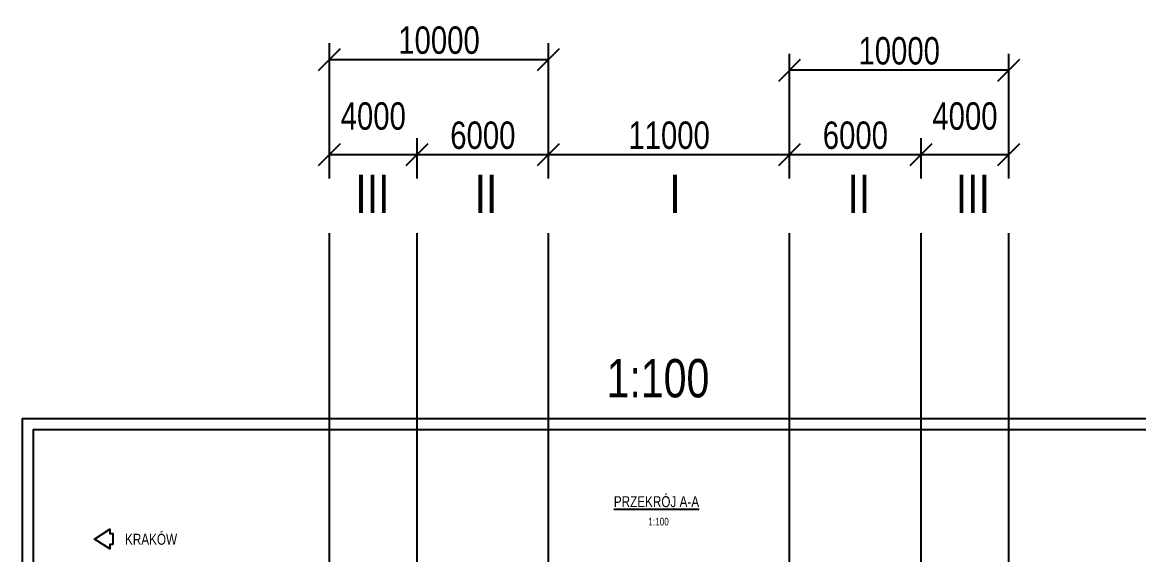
# Model space of a CAD drawing. Header units: millimetres. Extents: x -1069826 to 2704411, y -432732 to 412301.
# Drawn here: x 306822 to 357764, y -15473 to 8808 of the extents above; entities that cross this region are included whole.
import ezdxf

# ---------------------------------------------------------------- set-up
doc = ezdxf.new("R2010")
doc.units = ezdxf.units.MM
doc.header["$LTSCALE"] = 1000
doc.header["$MEASUREMENT"] = 0
for name, color, linetype in [('0-RAM-L', 7, 'Continuous'), ('0-T', 7, 'Continuous'), ('WIADUKT', 7, 'Continuous')]:
    doc.layers.add(name, color=color, linetype=linetype)
doc.styles.add('CDMSTYLE', font='CDMSIMPL', dxfattribs={"width": 0.8, "bigfont": 'CDMBIGPL'})
doc.dimstyles.new('CDMOG-MM-500', dxfattribs={"dimscale": 500, "dimtxt": 2.5, "dimasz": 1, "dimexe": 1.5, "dimexo": 5, "dimgap": 0.5, "dimtad": 1, "dimdec": 0, "dimrnd": 1, "dimzin": 1, "dimdsep": 46, "dimtxsty": 'CDMSTYLE', "dimblk": 'OBLIQUE', "dimblk1": 'OBLIQUE', "dimblk2": 'OBLIQUE', "dimsah": 1, "dimtsz": 1, "dimcen": -2.5, "dimclrd": 9, "dimclre": 9, "dimclrt": 9, "dimadec": 0, "dimazin": 0, "dimtfac": 1, "dimtmove": 2, "dimatfit": 3, "dimldrblk": 'OBLIQUE', "dimfxl": 1, "dimtvp": 1, "dimtolj": 1, "dimtzin": 0, "dimarcsym": 0})

# ---------------------------------------------------------------- blocks, each defined once
blk = doc.blocks.new('*D436')
at = {"color": 9, "linetype": 'ByBlock', "transparency": 16777216}
for p, q in [((320337, 2276), (321337, 3276)), ((320837, 1687), (320837, 3526)), ((324337, 2276), (325337, 3276)), ((324837, 1687), (324837, 3526)), ((320837, 2776), (324837, 2776))]:
    blk.add_line(p, q, dxfattribs=at)
at = {"layer": 'Defpoints', "color": 0, "linetype": 'ByBlock', "transparency": 16777216}
for p in [(324837, 2776), (320837, -813), (324837, -813)]:
    blk.add_point(p, dxfattribs=at)
at = {"color": 9, "linetype": 'ByBlock', "transparency": 16777216, "insert": (322837, 4526), "char_height": 1250, "attachment_point": 5, "style": 'CDMSTYLE'}
blk.add_mtext('\\A1;4000', dxfattribs=at)
blk = doc.blocks.new('_OBLIQUE')
at = {"color": 0, "linetype": 'ByBlock'}
blk.add_line((-0.5, -0.5), (0.5, 0.5), dxfattribs=at)
blk = doc.blocks.new('*D437')
at = {"color": 9, "linetype": 'ByBlock', "transparency": 16777216}
for p, q in [((324337, 2276), (325337, 3276)), ((330337, 2276), (331337, 3276)), ((330837, 1687), (330837, 3526)), ((324837, 2776), (330837, 2776))]:
    blk.add_line(p, q, dxfattribs=at)
at = {"layer": 'Defpoints', "color": 0, "linetype": 'ByBlock', "transparency": 16777216}
for p in [(330837, 2776), (324837, -813), (330837, -813)]:
    blk.add_point(p, dxfattribs=at)
at = {"color": 9, "linetype": 'ByBlock', "transparency": 16777216, "insert": (327837, 3651), "char_height": 1250, "attachment_point": 5, "style": 'CDMSTYLE'}
blk.add_mtext('\\A1;6000', dxfattribs=at)
blk = doc.blocks.new('*D438')
at = {"color": 9, "linetype": 'ByBlock', "transparency": 16777216}
for p, q in [((330337, 2276), (331337, 3276)), ((341337, 2276), (342337, 3276)), ((341837, 1687), (341837, 3526)), ((330837, 2776), (341837, 2776))]:
    blk.add_line(p, q, dxfattribs=at)
at = {"layer": 'Defpoints', "color": 0, "linetype": 'ByBlock', "transparency": 16777216}
for p in [(341837, 2776), (330837, -813), (341837, -813)]:
    blk.add_point(p, dxfattribs=at)
at = {"color": 9, "linetype": 'ByBlock', "transparency": 16777216, "insert": (336337, 3651), "char_height": 1250, "attachment_point": 5, "style": 'CDMSTYLE'}
blk.add_mtext('\\A1;11000', dxfattribs=at)
blk = doc.blocks.new('*D439')
at = {"color": 9, "linetype": 'ByBlock', "transparency": 16777216}
for p, q in [((341337, 2276), (342337, 3276)), ((347337, 2276), (348337, 3276)), ((347837, 1687), (347837, 3526)), ((341837, 2776), (347837, 2776))]:
    blk.add_line(p, q, dxfattribs=at)
at = {"layer": 'Defpoints', "color": 0, "linetype": 'ByBlock', "transparency": 16777216}
for p in [(347837, 2776), (341837, -813), (347837, -813)]:
    blk.add_point(p, dxfattribs=at)
at = {"color": 9, "linetype": 'ByBlock', "transparency": 16777216, "insert": (344837, 3651), "char_height": 1250, "attachment_point": 5, "style": 'CDMSTYLE'}
blk.add_mtext('\\A1;6000', dxfattribs=at)
blk = doc.blocks.new('*D440')
at = {"color": 9, "linetype": 'ByBlock', "transparency": 16777216}
for p, q in [((347337, 2276), (348337, 3276)), ((351337, 2276), (352337, 3276)), ((351837, 1687), (351837, 3526)), ((347837, 2776), (351837, 2776))]:
    blk.add_line(p, q, dxfattribs=at)
at = {"layer": 'Defpoints', "color": 0, "linetype": 'ByBlock', "transparency": 16777216}
for p in [(351837, 2776), (347837, -813), (351837, -813)]:
    blk.add_point(p, dxfattribs=at)
at = {"color": 9, "linetype": 'ByBlock', "transparency": 16777216, "insert": (349837, 4526), "char_height": 1250, "attachment_point": 5, "style": 'CDMSTYLE'}
blk.add_mtext('\\A1;4000', dxfattribs=at)
blk = doc.blocks.new('*D441')
at = {"color": 9, "linetype": 'ByBlock', "transparency": 16777216}
for p, q in [((320837, 1687), (320837, 7863)), ((330837, 1687), (330837, 7863)), ((320337, 6613), (321337, 7613)), ((330337, 6613), (331337, 7613)), ((320837, 7113), (330837, 7113))]:
    blk.add_line(p, q, dxfattribs=at)
at = {"layer": 'Defpoints', "color": 0, "linetype": 'ByBlock', "transparency": 16777216}
for p in [(330837, 7113), (320837, -813), (330837, -813)]:
    blk.add_point(p, dxfattribs=at)
at = {"color": 9, "linetype": 'ByBlock', "transparency": 16777216, "insert": (325837, 7988), "char_height": 1250, "attachment_point": 5, "style": 'CDMSTYLE'}
blk.add_mtext('\\A1;10000', dxfattribs=at)
blk = doc.blocks.new('*D442')
at = {"color": 9, "linetype": 'ByBlock', "transparency": 16777216}
for p, q in [((341837, 1687), (341837, 7376)), ((351837, 1687), (351837, 7376)), ((341337, 6126), (342337, 7126)), ((351837, 6626), (341837, 6626)), ((351337, 6126), (352337, 7126))]:
    blk.add_line(p, q, dxfattribs=at)
at = {"layer": 'Defpoints', "color": 0, "linetype": 'ByBlock', "transparency": 16777216}
for p in [(341837, 6626), (341837, -813), (351837, -813)]:
    blk.add_point(p, dxfattribs=at)
at = {"color": 9, "linetype": 'ByBlock', "transparency": 16777216, "insert": (346837, 7501), "char_height": 1250, "attachment_point": 5, "style": 'CDMSTYLE'}
blk.add_mtext('\\A1;10000', dxfattribs=at)

msp = doc.modelspace()

# ---------------------------------------------------------------- linework, layer by layer
at = {"layer": '0-RAM-L', "color": 3, "linetype": 'Continuous'}
for points in [[(306821.9829, -38982.0875), (384843.1402, -38982.0875), (384843.1402, -9282.0875), (306821.9829, -9282.0875)], [(307321.9829, -38482.0875), (384343.1402, -38482.0875), (384343.1402, -9782.0875), (307321.9829, -9782.0875)]]:
    msp.add_lwpolyline(points, close=True, dxfattribs=at)
at = {"layer": '0-T', "color": 3, "linetype": 'Continuous'}
msp.add_lwpolyline([(310950.1819, -15012.0114), (310807.9459, -15012.0114), (310807.9459, -15212.0114), (310107.9459, -14762.0114), (310807.9459, -14312.0114), (310807.9459, -14512.0114), (310950.1819, -14512.0114), (310950.1819, -15012.0114)], dxfattribs=at)
at = {"layer": 'WIADUKT', "color": 6, "linetype": 'Continuous'}
for p, q in [((320837.2603, -59586.5423), (320837.2603, -812.6826)), ((324837.2603, -59586.5423), (324837.2603, -812.6826)), ((330837.2603, -59586.5423), (330837.2603, -812.6826)), ((341837.2603, -59586.5423), (341837.2603, -812.6826)), ((347837.2603, -59586.5423), (347837.2603, -812.6826)), ((351837.2603, -59586.5423), (351837.2603, -812.6826))]:
    msp.add_line(p, q, dxfattribs=at)

# ---------------------------------------------------------------- texts
at = {"layer": '0-T', "color": 2, "linetype": 'Continuous', "style": 'CDMSTYLE', "width": 0.8}
for s, height, p in [('III', 1750, (322019.1684, 107.7284)), ('II', 1750, (327461.521, 107.7284)), ('I', 1750, (336344.4382, 107.7284)), ('II', 1750, (344476.6843, 107.7284)), ('III', 1750, (349418.5871, 107.7284)), ('1:100', 1750, (333487.4345, -8298.9334)), ('1:100', 350, (335388.2109, -14141.6367))]:
    msp.add_text(s, height=height, dxfattribs=at).set_placement(p)
at = {"layer": '0-T', "color": 3, "linetype": 'Continuous', "style": 'CDMSTYLE', "width": 0.8}
for s, p in [('%%uPRZEKRÓJ A-A', (333813.0018, -13305.1395)), ('KRAKÓW', (311507.3135, -15021.3792))]:
    msp.add_text(s, height=500, dxfattribs=at).set_placement(p)

# ---------------------------------------------------------------- dimensions: what is measured, and where the dimension line sits
at = {"layer": 'WIADUKT', "color": 6, "linetype": 'Continuous'}
for base, p1, p2, picture, middle in [((330837.2603, 7112.6429), (320837.2603, -812.6826), (330837.2603, -812.6826), '*D441', (325837.2603, 7987.6429)), ((341837.2603, 6625.7896), (351837.2603, -812.6826), (341837.2603, -812.6826), '*D442', (346837.2603, 7500.7896)), ((324837.2603, 2775.7123), (320837.2603, -812.6826), (324837.2603, -812.6826), '*D436', (322837.2603, 4525.7123))]:
    dim = msp.add_linear_dim(base=base, p1=p1, p2=p2, dimstyle='CDMOG-MM-500', dxfattribs=at)
    dim.commit()
    dim.dimension.update_dxf_attribs({"geometry": picture, "text_midpoint": middle})
for base, p1, p2, picture, middle in [((351837.2603, 2775.7123), (347837.2603, -812.6826), (351837.2603, -812.6826), '*D440', (349837.2603, 4525.7123)), ((330837.2603, 2775.7123), (324837.2603, -812.6826), (330837.2603, -812.6826), '*D437', (327837.2603, 3650.7123)), ((341837.2603, 2775.7123), (330837.2603, -812.6826), (341837.2603, -812.6826), '*D438', (336337.2603, 3650.7123)), ((347837.2603, 2775.7123), (341837.2603, -812.6826), (347837.2603, -812.6826), '*D439', (344837.2603, 3650.7123))]:
    dim = msp.add_linear_dim(base=base, p1=p1, p2=p2, dimstyle='CDMOG-MM-500', override={"dimse1": 1}, dxfattribs=at)
    dim.commit()
    dim.dimension.update_dxf_attribs({"geometry": picture, "text_midpoint": middle})

doc.saveas('drawing.dxf')
